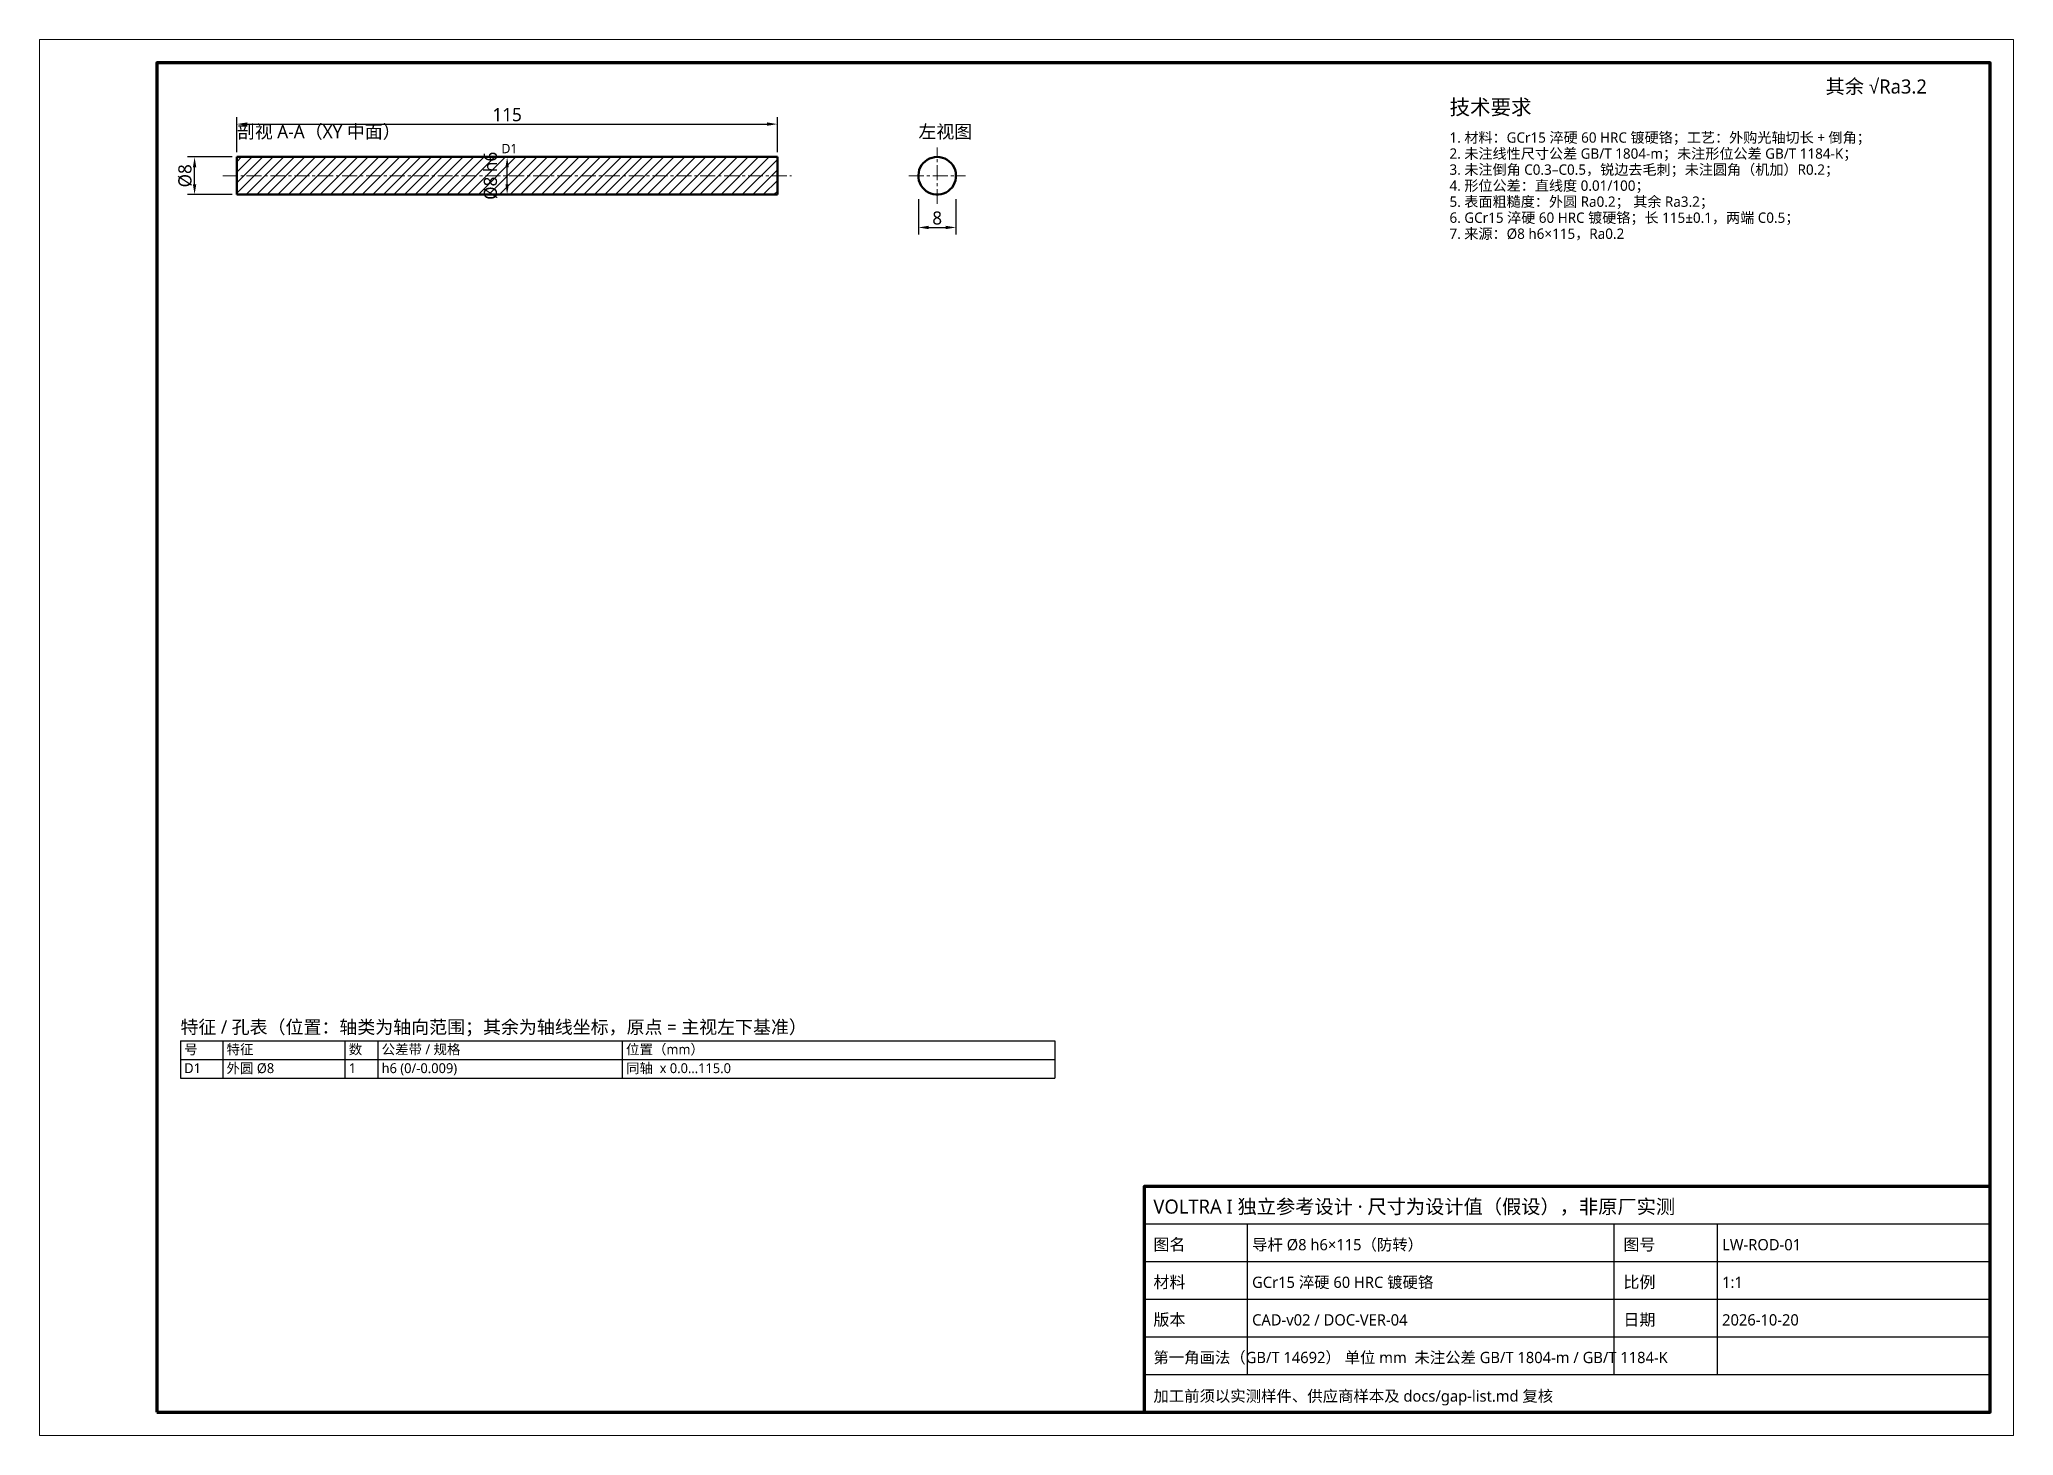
# Model space of a CAD drawing. Header units: millimetres. Extents: x 0 to 420, y 0 to 297.
import ezdxf

# ---------------------------------------------------------------- set-up
doc = ezdxf.new("R2010")
doc.units = ezdxf.units.MM
doc.linetypes.add('CENTER', pattern=[5.08, 3.175, -0.635, 0.635, -0.635])
doc.linetypes.add('DASHED', pattern=[1.524, 1.27, -0.254])
for name, color, linetype, lineweight in [('CENTER', 1, 'CENTER', 18), ('DIM', 3, 'CONTINUOUS', 18), ('FRAME', 7, 'CONTINUOUS', 70), ('HATCH', 8, 'CONTINUOUS', 13), ('HIDDEN', 8, 'DASHED', 25), ('TEXT', 7, 'CONTINUOUS', 25), ('VISIBLE', 7, 'CONTINUOUS', 50)]:
    doc.layers.add(name, color=color, linetype=linetype, lineweight=lineweight)
doc.styles.add('CJK', font='NotoSansCJK-Regular.ttc')
doc.dimstyles.new('GB', dxfattribs={"dimtxt": 2.8, "dimasz": 2.2, "dimexe": 1.5, "dimexo": 1, "dimgap": 0.6, "dimtad": 1, "dimlfac": 100, "dimzin": 12, "dimdsep": 46, "dimtxsty": 'CJK', "dimcen": 2.5, "dimazin": 3, "dimtfac": 0.5, "dimtmove": 2, "dimatfit": 3})

msp = doc.modelspace()

# ---------------------------------------------------------------- hatches: boundary and pattern name
at = {"layer": 'HATCH'}
h = msp.add_hatch(dxfattribs=at)
h.set_pattern_fill('ANSI31', scale=0.5)
h.paths.add_polyline_path([(157, 272), (156.38346, 272), (155.76692, 272), (155.15038, 272), (154.53383, 272), (153.91729, 272), (153.30075, 272), (152.68421, 272), (152.06767, 272), (151.45113, 272), (150.83459, 272), (150.21805, 272), (149.6015, 272), (148.98496, 272), (148.36842, 272), (147.75188, 272), (147.13534, 272), (146.5188, 272), (145.90226, 272), (145.28571, 272), (144.66917, 272), (144.05263, 272), (143.43609, 272), (142.81955, 272), (142.20301, 272), (141.58647, 272), (140.96992, 272), (140.35338, 272), (139.73684, 272), (139.1203, 272), (138.50376, 272), (137.88722, 272), (137.27068, 272), (136.65414, 272), (136.03759, 272), (135.42105, 272), (134.80451, 272), (134.18797, 272), (133.57143, 272), (132.95489, 272), (132.33835, 272), (131.7218, 272), (131.10526, 272), (130.48872, 272), (129.87218, 272), (129.25564, 272), (128.6391, 272), (128.02256, 272), (127.40602, 272), (126.78947, 272), (126.17293, 272), (125.55639, 272), (124.93985, 272), (124.32331, 272), (123.70677, 272), (123.09023, 272), (122.47368, 272), (121.85714, 272), (121.2406, 272), (120.62406, 272), (120.00752, 272), (119.39098, 272), (118.77444, 272), (118.15789, 272), (117.54135, 272), (116.92481, 272), (116.30827, 272), (115.69173, 272), (115.07519, 272), (114.45865, 272), (113.84211, 272), (113.22556, 272), (112.60902, 272), (111.99248, 272), (111.37594, 272), (110.7594, 272), (110.14286, 272), (109.52632, 272), (108.90977, 272), (108.29323, 272), (107.67669, 272), (107.06015, 272), (106.44361, 272), (105.82707, 272), (105.21053, 272), (104.59398, 272), (103.97744, 272), (103.3609, 272), (102.74436, 272), (102.12782, 272), (101.51128, 272), (100.89474, 272), (100.2782, 272), (99.66165, 272), (99.04511, 272), (98.42857, 272), (97.81203, 272), (97.19549, 272), (96.57895, 272), (95.96241, 272), (95.34586, 272), (94.72932, 272), (94.11278, 272), (93.49624, 272), (92.8797, 272), (92.26316, 272), (91.64662, 272), (91.03008, 272), (90.41353, 272), (89.79699, 272), (89.18045, 272), (88.56391, 272), (87.94737, 272), (87.33083, 272), (86.71429, 272), (86.09774, 272), (85.4812, 272), (84.86466, 272), (84.24812, 272), (83.63158, 272), (83.01504, 272), (82.3985, 272), (81.78195, 272), (81.16541, 272), (80.54887, 272), (79.93233, 272), (79.31579, 272), (78.69925, 272), (78.08271, 272), (77.46617, 272), (76.84962, 272), (76.23308, 272), (75.61654, 272), (75, 272), (74.38346, 272), (73.76692, 272), (73.15038, 272), (72.53383, 272), (71.91729, 272), (71.30075, 272), (70.68421, 272), (70.06767, 272), (69.45113, 272), (68.83459, 272), (68.21805, 272), (67.6015, 272), (66.98496, 272), (66.36842, 272), (65.75188, 272), (65.13534, 272), (64.5188, 272), (63.90226, 272), (63.28571, 272), (62.66917, 272), (62.05263, 272), (61.43609, 272), (60.81955, 272), (60.20301, 272), (59.58647, 272), (58.96992, 272), (58.35338, 272), (57.73684, 272), (57.1203, 272), (56.50376, 272), (55.88722, 272), (55.27068, 272), (54.65414, 272), (54.03759, 272), (53.42105, 272), (52.80451, 272), (52.18797, 272), (51.57143, 272), (50.95489, 272), (50.33835, 272), (49.7218, 272), (49.10526, 272), (48.48872, 272), (47.87218, 272), (47.25564, 272), (46.6391, 272), (46.02256, 272), (45.40602, 272), (44.78947, 272), (44.17293, 272), (43.55639, 272), (42.93985, 272), (42.32331, 272), (42, 271.70677), (42, 271.09023), (42, 270.47368), (42, 269.85714), (42, 269.2406), (42, 268.62406), (42, 268.00752), (42, 267.39098), (42, 266.77444), (42, 266.15789), (42, 265.54135), (42, 264.92481), (42, 264.30827), (42.30827, 264), (42.92481, 264), (43.54135, 264), (44.15789, 264), (44.77444, 264), (45.39098, 264), (46.00752, 264), (46.62406, 264), (47.2406, 264), (47.85714, 264), (48.47368, 264), (49.09023, 264), (49.70677, 264), (50.32331, 264), (50.93985, 264), (51.55639, 264), (52.17293, 264), (52.78947, 264), (53.40602, 264), (54.02256, 264), (54.6391, 264), (55.25564, 264), (55.87218, 264), (56.48872, 264), (57.10526, 264), (57.7218, 264), (58.33835, 264), (58.95489, 264), (59.57143, 264), (60.18797, 264), (60.80451, 264), (61.42105, 264), (62.03759, 264), (62.65414, 264), (63.27068, 264), (63.88722, 264), (64.50376, 264), (65.1203, 264), (65.73684, 264), (66.35338, 264), (66.96992, 264), (67.58647, 264), (68.20301, 264), (68.81955, 264), (69.43609, 264), (70.05263, 264), (70.66917, 264), (71.28571, 264), (71.90226, 264), (72.5188, 264), (73.13534, 264), (73.75188, 264), (74.36842, 264), (74.98496, 264), (75.6015, 264), (76.21805, 264), (76.83459, 264), (77.45113, 264), (78.06767, 264), (78.68421, 264), (79.30075, 264), (79.91729, 264), (80.53383, 264), (81.15038, 264), (81.76692, 264), (82.38346, 264), (83, 264), (83.61654, 264), (84.23308, 264), (84.84962, 264), (85.46617, 264), (86.08271, 264), (86.69925, 264), (87.31579, 264), (87.93233, 264), (88.54887, 264), (89.16541, 264), (89.78195, 264), (90.3985, 264), (91.01504, 264), (91.63158, 264), (92.24812, 264), (92.86466, 264), (93.4812, 264), (94.09774, 264), (94.71429, 264), (95.33083, 264), (95.94737, 264), (96.56391, 264), (97.18045, 264), (97.79699, 264), (98.41353, 264), (99.03008, 264), (99.64662, 264), (100.26316, 264), (100.8797, 264), (101.49624, 264), (102.11278, 264), (102.72932, 264), (103.34586, 264), (103.96241, 264), (104.57895, 264), (105.19549, 264), (105.81203, 264), (106.42857, 264), (107.04511, 264), (107.66165, 264), (108.2782, 264), (108.89474, 264), (109.51128, 264), (110.12782, 264), (110.74436, 264), (111.3609, 264), (111.97744, 264), (112.59398, 264), (113.21053, 264), (113.82707, 264), (114.44361, 264), (115.06015, 264), (115.67669, 264), (116.29323, 264), (116.90977, 264), (117.52632, 264), (118.14286, 264), (118.7594, 264), (119.37594, 264), (119.99248, 264), (120.60902, 264), (121.22556, 264), (121.84211, 264), (122.45865, 264), (123.07519, 264), (123.69173, 264), (124.30827, 264), (124.92481, 264), (125.54135, 264), (126.15789, 264), (126.77444, 264), (127.39098, 264), (128.00752, 264), (128.62406, 264), (129.2406, 264), (129.85714, 264), (130.47368, 264), (131.09023, 264), (131.70677, 264), (132.32331, 264), (132.93985, 264), (133.55639, 264), (134.17293, 264), (134.78947, 264), (135.40602, 264), (136.02256, 264), (136.6391, 264), (137.25564, 264), (137.87218, 264), (138.48872, 264), (139.10526, 264), (139.7218, 264), (140.33835, 264), (140.95489, 264), (141.57143, 264), (142.18797, 264), (142.80451, 264), (143.42105, 264), (144.03759, 264), (144.65414, 264), (145.27068, 264), (145.88722, 264), (146.50376, 264), (147.1203, 264), (147.73684, 264), (148.35338, 264), (148.96992, 264), (149.58647, 264), (150.20301, 264), (150.81955, 264), (151.43609, 264), (152.05263, 264), (152.66917, 264), (153.28571, 264), (153.90226, 264), (154.5188, 264), (155.13534, 264), (155.75188, 264), (156.36842, 264), (156.98496, 264), (157, 264.6015), (157, 265.21805), (157, 265.83459), (157, 266.45113), (157, 267.06767), (157, 267.68421), (157, 268.30075), (157, 268.91729), (157, 269.53383), (157, 270.15038), (157, 270.76692), (157, 271.38346), (157, 272)])

# ---------------------------------------------------------------- linework, layer by layer
at = {"layer": 'CENTER'}
for p, q in [((190.99756, 262), (190.99756, 274)), ((39, 268), (160, 268)), ((184.99756, 268), (196.99756, 268))]:
    msp.add_line(p, q, dxfattribs=at)
at = {"layer": 'FRAME', "lineweight": 18}
msp.add_lwpolyline([(0, 0), (420, 0), (420, 297), (0, 297)], close=True, dxfattribs=at)
at = {"layer": 'FRAME'}
for points in [[(25, 5), (415, 5), (415, 292), (25, 292)], [(235, 5), (415, 5), (415, 53), (235, 53)]]:
    msp.add_lwpolyline(points, close=True, dxfattribs=at)
at = {"layer": 'HIDDEN'}
msp.add_lwpolyline([(190.99756, 272), (191.55426, 271.96107), (192.10011, 271.84505), (192.62451, 271.65418), (193.11724, 271.39219), (193.56871, 271.06418), (193.97014, 270.67652), (194.31371, 270.23677), (194.59274, 269.75348), (194.80179, 269.23607), (194.93679, 268.69459), (194.99513, 268.1396), (194.97565, 267.58189), (194.87875, 267.03231), (194.7063, 266.50157), (194.46166, 266), (194.14961, 265.53735), (193.7762, 265.12264), (193.3487, 264.76393), (192.87545, 264.46821), (192.36564, 264.24123), (191.82921, 264.08741), (191.27659, 264.00974), (190.71854, 264.00974), (190.16592, 264.08741), (189.62948, 264.24123), (189.11968, 264.46821), (188.64642, 264.76393), (188.21893, 265.12264), (187.84552, 265.53735), (187.53346, 266), (187.28883, 266.50157), (187.11638, 267.03231), (187.01948, 267.58189), (187, 268.1396), (187.05833, 268.69459), (187.19334, 269.23607), (187.40239, 269.75348), (187.68141, 270.23677), (188.02498, 270.67652), (188.42641, 271.06418), (188.87789, 271.39219), (189.37062, 271.65418), (189.89501, 271.84505), (190.44087, 271.96107), (190.99756, 272)], dxfattribs=at)
at = {"layer": 'TEXT'}
for p, q in [((30, 84), (30, 76)), ((39, 84), (39, 76)), ((65, 84), (65, 76)), ((72, 84), (72, 76)), ((124, 84), (124, 76)), ((216, 84), (216, 76)), ((235, 45), (415, 45)), ((257, 13), (257, 45)), ((335, 13), (335, 45)), ((357, 13), (357, 45)), ((235, 37), (415, 37)), ((235, 29), (415, 29)), ((235, 21), (415, 21)), ((235, 13), (415, 13))]:
    msp.add_line(p, q, dxfattribs=at)
for points in [[(30, 84), (216, 84)], [(30, 80), (216, 80)], [(30, 76), (216, 76)]]:
    msp.add_lwpolyline(points, dxfattribs=at)
at = {"layer": 'VISIBLE'}
for points in [[(42, 272), (157, 272)], [(42, 272), (42, 264)], [(157, 272), (157, 264)], [(190.99756, 272), (191.55426, 271.96107), (192.10011, 271.84505), (192.62451, 271.65418), (193.11724, 271.39219), (193.56871, 271.06418), (193.97014, 270.67652), (194.31371, 270.23677), (194.59274, 269.75348), (194.80179, 269.23607), (194.93679, 268.69459), (194.99513, 268.1396), (194.97565, 267.58189), (194.87875, 267.03231), (194.7063, 266.50157), (194.46166, 266), (194.14961, 265.53735), (193.7762, 265.12264), (193.3487, 264.76393), (192.87545, 264.46821), (192.36564, 264.24123), (191.82921, 264.08741), (191.27659, 264.00974), (190.71854, 264.00974), (190.16592, 264.08741), (189.62948, 264.24123), (189.11968, 264.46821), (188.64642, 264.76393), (188.21893, 265.12264), (187.84552, 265.53735), (187.53346, 266), (187.28883, 266.50157), (187.11638, 267.03231), (187.01948, 267.58189), (187, 268.1396), (187.05833, 268.69459), (187.19334, 269.23607), (187.40239, 269.75348), (187.68141, 270.23677), (188.02498, 270.67652), (188.42641, 271.06418), (188.87789, 271.39219), (189.37062, 271.65418), (189.89501, 271.84505), (190.44087, 271.96107), (190.99756, 272)], [(157, 264), (42, 264)]]:
    msp.add_lwpolyline(points, dxfattribs=at)

# ---------------------------------------------------------------- texts
at = {"layer": 'DIM', "style": 'CJK'}
msp.add_text('D1', height=2, dxfattribs=at).set_placement((98.3, 272.8))
at = {"layer": 'TEXT', "style": 'CJK'}
for s, height, p in [('其余 √Ra3.2', 3, (380, 285.5)), ('技术要求', 3.2, (300, 281)), ('剖视 A-A（XY 中面）', 2.8, (42, 276)), ('左视图', 2.8, (187, 276)), ('1. 材料：GCr15 淬硬 60 HRC 镀硬铬；工艺：外购光轴切长 + 倒角；', 2.2, (300, 275.04)), ('2. 未注线性尺寸公差 GB/T 1804-m；未注形位公差 GB/T 1184-K；', 2.2, (300, 271.63)), ('3. 未注倒角 C0.3–C0.5，锐边去毛刺；未注圆角（机加）R0.2；', 2.2, (300, 268.22)), ('4. 形位公差：直线度 0.01/100；', 2.2, (300, 264.81)), ('6. GCr15 淬硬 60 HRC 镀硬铬；长 115±0.1，两端 C0.5；', 2.2, (300, 257.99)), ('5. 表面粗糙度：外圆 Ra0.2； 其余 Ra3.2；', 2.2, (300, 261.4)), ('7. 来源：Ø8 h6×115，Ra0.2', 2.2, (300, 254.58)), ('特征 / 孔表（位置：轴类为轴向范围；其余为轴线坐标，原点 = 主视左下基准）', 2.8, (30, 85.5)), ('号', 2.1, (30.8, 81.1)), ('特征', 2.1, (39.8, 81.1)), ('数', 2.1, (65.8, 81.1)), ('公差带 / 规格', 2.1, (72.8, 81.1)), ('位置（mm）', 2.1, (124.8, 81.1)), ('D1', 2.1, (30.8, 77.1)), ('外圆 Ø8', 2.1, (39.8, 77.1)), ('1', 2.1, (65.8, 77.1)), ('h6 (0/-0.009)', 2.1, (72.8, 77.1)), ('同轴  x 0.0…115.0', 2.1, (124.8, 77.1)), ('VOLTRA I 独立参考设计 · 尺寸为设计值（假设），非原厂实测', 3, (237, 47.2)), ('图名', 2.5, (237, 39.4)), ('导杆 Ø8 h6×115（防转）', 2.4, (258, 39.4)), ('图号', 2.5, (337, 39.4)), ('LW-ROD-01', 2.4, (358, 39.4)), ('材料', 2.5, (237, 31.4)), ('GCr15 淬硬 60 HRC 镀硬铬', 2.4, (258, 31.4)), ('比例', 2.5, (337, 31.4)), ('1:1', 2.4, (358, 31.4)), ('版本', 2.5, (237, 23.4)), ('CAD-v02 / DOC-VER-04', 2.4, (258, 23.4)), ('日期', 2.5, (337, 23.4)), ('2026-10-20', 2.4, (358, 23.4)), ('第一角画法（GB/T 14692） 单位 mm  未注公差 GB/T 1804-m / GB/T 1184-K', 2.4, (237, 15.4)), ('加工前须以实测样件、供应商样本及 docs/gap-list.md 复核', 2.4, (237, 7.2))]:
    msp.add_text(s, height=height, dxfattribs=at).set_placement(p)

# ---------------------------------------------------------------- dimensions: what is measured, and where the dimension line sits
at = {"layer": 'DIM'}
for base, p1, p2, text in [((42, 279), (42, 272), (157, 272), '115'), ((187, 257.00974), (187, 264.00974), (194.99513, 264.00974), '8')]:
    msp.add_linear_dim(base=base, p1=p1, p2=p2, text=text, dimstyle='GB', dxfattribs=at).render()
for base, p1, p2, text in [((33, 264), (42, 264), (42, 272), 'Ø8'), ((99.5, 264), (99.5, 264), (99.5, 272), 'Ø8 h6')]:
    msp.add_linear_dim(base=base, p1=p1, p2=p2, angle=90, text=text, dimstyle='GB', dxfattribs=at).render()

doc.saveas('drawing.dxf')
